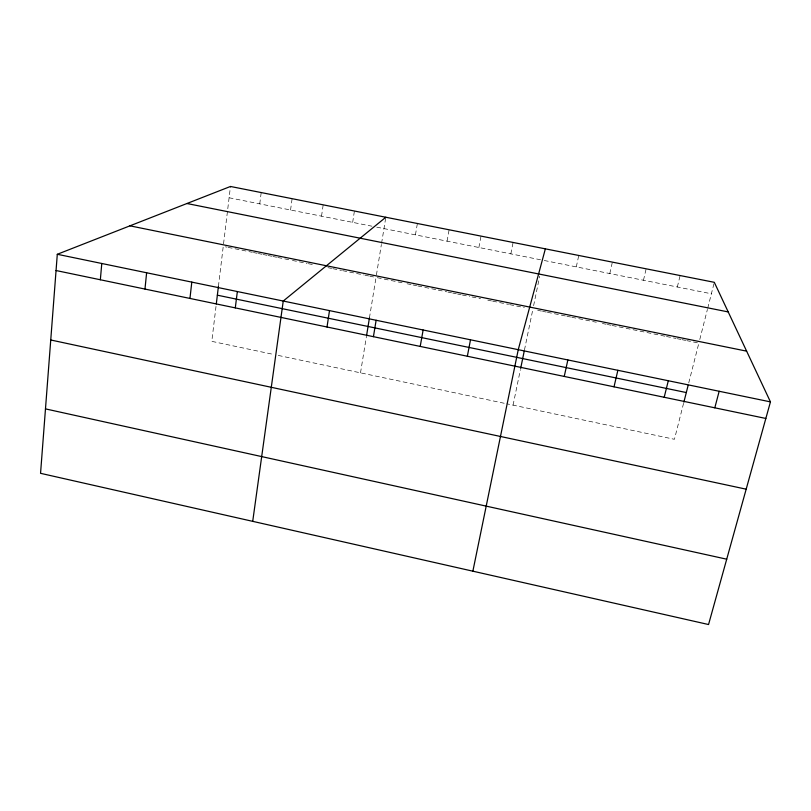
<?xml version="1.0" encoding="UTF-8"?>
<svg xmlns="http://www.w3.org/2000/svg" width="811" height="811" viewBox="0 0 811 811"><rect width="100%" height="100%" fill="white"/><g stroke="black" fill="none" stroke-linecap="round" stroke-linejoin="round"><path stroke-width="0.61" stroke-dasharray="4.05 3.04" d="M216.01 306.416L211.793 341.36L273.307 354.377M218.412 286.425L223.248 246.382L226.877 247.122M223.542 243.888L230.466 186.469M259.753 203.865L261.203 192.562M290.561 209.998L292.112 198.685M321.531 216.162L323.183 204.838M352.663 222.366L354.417 211.022M360.51 372.837L366.46 336.241M369.441 317.892L376.02 277.453M376.416 275.01L381.383 244.476M381.586 243.249L385.813 217.247M415.435 234.855L417.381 223.501M447.074 241.161L449.122 229.787M478.875 247.487L481.024 236.102M510.849 253.853L513.099 242.459M513.069 405.135L520.409 369.613M524.464 349.967L532.857 309.346M533.618 305.656L539.7 276.206M576.297 266.88L578.77 255.465M609.791 273.55L612.366 262.125M643.468 280.251L646.154 268.816M677.327 286.993L680.125 275.547M683.561 403.341L674.438 439.298L506.905 403.827M688.752 382.904L698.859 343.094L691.671 341.634M699.781 339.485L707.415 309.417M707.719 308.21L714.298 282.319M229.107 197.762L371.925 226.198M376.74 227.161L540.521 259.763M544.232 260.503L711.389 293.775M228.084 247.365L252.272 252.282M253.478 252.535L257.128 253.275M258.344 253.519L261.994 254.259M263.21 254.512L266.86 255.252M268.076 255.495L271.715 256.235M272.932 256.489L276.581 257.229M277.798 257.472L291.21 260.199M292.436 260.453L307.095 263.433M308.322 263.687L314.435 264.923M327.948 267.671L331.628 268.421M332.865 268.674L341.461 270.418M342.688 270.671L363.673 274.939M364.909 275.193L368.61 275.943M369.846 276.196L373.557 276.946M377.267 277.697L404.577 283.252M407.061 283.759L411.856 284.732M413.063 284.975L416.661 285.715M417.858 285.959L435.862 289.618M438.264 290.105L446.709 291.818M447.915 292.072L451.534 292.801M452.741 293.045L456.36 293.785M457.566 294.028L461.185 294.768M462.392 295.011L469.63 296.481M472.053 296.978L480.538 298.701M487.816 300.182L491.456 300.922M492.672 301.165L508.477 304.378M509.693 304.632L524.322 307.602M537.723 310.329L541.373 311.069M542.589 311.323L546.239 312.063M547.455 312.306L565.693 316.016M566.919 316.27L570.589 317.01M571.806 317.263L596.267 322.231M602.401 323.477L606.091 324.228M607.317 324.481L611.007 325.231M612.234 325.485L665.294 336.271M666.49 336.514L676.08 338.471M677.286 338.714L680.875 339.444M682.081 339.687L685.68 340.417M686.876 340.661L690.475 341.39M278.264 355.431L505.669 403.574"/><path stroke-width="1.22" d="M57.297 254.279L40.55 473.32L708.55 624.531L770.45 401.881L714.298 282.319L230.466 186.469L57.297 254.279L770.45 401.881M100.341 279.765L101.781 263.484M144.976 289.061L146.619 272.77M189.956 298.438L191.801 282.116M216.304 303.922L218.412 286.425M235.291 307.886L237.349 291.544M252.718 521.341L283.242 301.043L385.813 217.247M327.015 327.005L329.499 310.623M366.663 335.014L369.441 317.892M373.425 336.677L376.132 320.274M420.21 346.419L423.129 329.996M467.349 356.252L470.502 339.799M472.874 571.177L518.249 349.683L545.357 248.845M520.662 368.387L524.21 351.193M564.243 376.436L567.852 359.952M614.018 386.817L617.87 370.303M664.199 397.268L668.305 380.744M683.866 402.144L688.144 385.316M714.805 407.821L719.164 391.267M186.946 203.51L728.207 311.931M129.942 225.833L746.627 351.153M217.358 295.184L686.299 392.554M56.05 270.529L765.848 418.456M50.738 339.981L746.181 489.185M45.477 408.886L726.717 559.195"/></g></svg>
